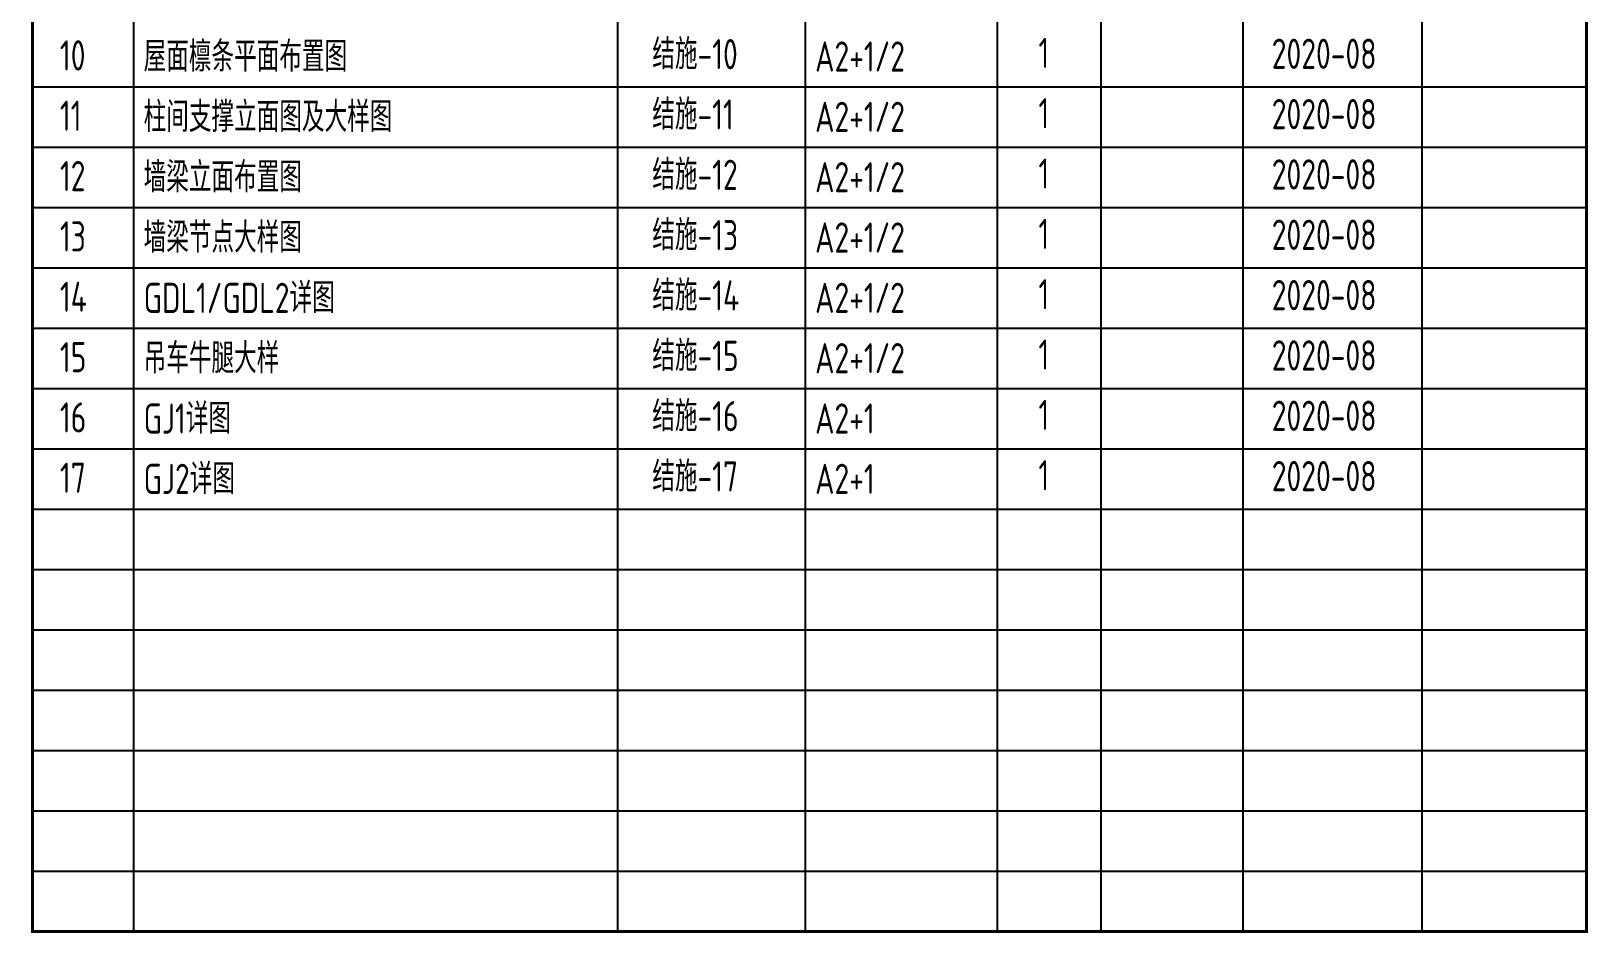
# Model space of a CAD drawing. Extents: x -2746917 to -971774, y -3334247 to -3250358.
# Drawn here: x -2603508 to -2551878, y -3334247 to -3304354 of the extents above; entities that cross this region are included whole.
import ezdxf

# ---------------------------------------------------------------- set-up
doc = ezdxf.new("R2010")
doc.units = 0
doc.header["$LTSCALE"] = 1000
doc.header["$MEASUREMENT"] = 0
doc.layers.get('0').update_dxf_attribs({"linetype": 'CONTINUOUS'})
doc.layers.add('TEXT', color=7, linetype='CONTINUOUS')
doc.styles.add('TSSD_Rein', font='Tssdeng.shx', dxfattribs={"width": 0.75, "bigfont": 'hztxt.shx'})

msp = doc.modelspace()

# ---------------------------------------------------------------- linework, layer by layer
for p, q in [((-2603457.99, -3275482.46), (-2603457.99, -3334196.52)), ((-2551928.17, -3275482.46), (-2551928.17, -3334196.52)), ((-2600110.6, -3282196.52), (-2600110.6, -3334196.52)), ((-2584063.74, -3282196.52), (-2584063.74, -3334196.52)), ((-2577841.46, -3282196.52), (-2577841.46, -3334196.52)), ((-2571470.8, -3282196.52), (-2571470.8, -3334196.52)), ((-2563317.85, -3282196.52), (-2563317.85, -3334196.52)), ((-2557381.71, -3282196.52), (-2557381.71, -3334196.52)), ((-2568027.18, -3284196.52), (-2568027.18, -3334196.52)), ((-2603457.99, -3306196.52), (-2551928.17, -3306196.52)), ((-2603457.99, -3308196.52), (-2551928.17, -3308196.52)), ((-2603457.99, -3310196.52), (-2551928.17, -3310196.52)), ((-2603457.99, -3312196.52), (-2551928.17, -3312196.52)), ((-2603457.99, -3314196.52), (-2551928.17, -3314196.52)), ((-2603457.99, -3316196.52), (-2551928.17, -3316196.52)), ((-2603457.99, -3318196.52), (-2551928.17, -3318196.52)), ((-2603457.99, -3320196.52), (-2551928.17, -3320196.52)), ((-2603457.99, -3322196.52), (-2551928.17, -3322196.52)), ((-2603457.99, -3324196.52), (-2551928.17, -3324196.52)), ((-2603457.99, -3326196.52), (-2551928.17, -3326196.52)), ((-2603457.99, -3328196.52), (-2551928.17, -3328196.52)), ((-2603457.99, -3330196.52), (-2551928.17, -3330196.52)), ((-2603457.99, -3332196.52), (-2551928.17, -3332196.52)), ((-2603457.99, -3334196.52), (-2551928.17, -3334196.52))]:
    msp.add_line(p, q)
at = {"color": 4, "const_width": 100}
msp.add_lwpolyline([(-2603457.99, -3275482.46), (-2551928.17, -3275482.46), (-2551928.17, -3334196.52), (-2603457.99, -3334196.52), (-2603457.99, -3275482.46)], dxfattribs=at)

# ---------------------------------------------------------------- texts
at = {"layer": 'TEXT', "style": 'TSSD_Rein', "width": 0.75}
for s, p in [('10', (-2602553.31, -3305659.57)), ('结施-10', (-2582907.65, -3305617.57)), ('1', (-2570099.85, -3305575.04)), ('2020-08', (-2562362.47, -3305604.43)), ('11', (-2602553.31, -3307659.57)), ('结施-11', (-2582907.65, -3307617.57)), ('1', (-2570099.85, -3307575.04)), ('2020-08', (-2562362.47, -3307604.43)), ('12', (-2602553.31, -3309659.57)), ('结施-12', (-2582907.65, -3309617.57)), ('1', (-2570099.85, -3309575.04)), ('2020-08', (-2562362.47, -3309604.43)), ('13', (-2602553.31, -3311659.57)), ('结施-13', (-2582907.65, -3311617.57)), ('1', (-2570099.85, -3311575.04)), ('2020-08', (-2562362.47, -3311604.43)), ('结施-14', (-2582907.65, -3313617.57)), ('14', (-2602553.31, -3313659.57)), ('1', (-2570099.85, -3313575.04)), ('2020-08', (-2562362.47, -3313604.43)), ('结施-15', (-2582907.65, -3315617.57)), ('1', (-2570099.85, -3315575.04)), ('2020-08', (-2562362.47, -3315604.43)), ('15', (-2602553.31, -3315659.57)), ('16', (-2602553.31, -3317659.57)), ('结施-16', (-2582907.65, -3317617.57)), ('1', (-2570099.85, -3317575.04)), ('2020-08', (-2562362.47, -3317604.43)), ('17', (-2602553.31, -3319659.57)), ('结施-17', (-2582907.65, -3319617.57)), ('1', (-2570099.85, -3319575.04)), ('2020-08', (-2562362.47, -3319604.43))]:
    msp.add_text(s, height=1000, dxfattribs=at).set_placement(p)
at = {"layer": 'TEXT', "char_height": 1000, "width": 21606.0606, "attachment_point": 4, "style": 'TSSD_Rein'}
for s, insert in [('屋面檩条平面布置图', (-2599777.27, -3305196.52)), ('A2+1/2', (-2577508.13, -3305196.52)), ('柱间支撑立面图及大样图', (-2599777.27, -3307196.52)), ('A2+1/2', (-2577508.13, -3307196.52)), ('墙梁立面布置图', (-2599777.27, -3309196.52)), ('A2+1/2', (-2577508.13, -3309196.52)), ('墙梁节点大样图', (-2599777.27, -3311196.52)), ('A2+1/2', (-2577508.13, -3311196.52)), ('GDL1/GDL2详图', (-2599777.27, -3313196.52)), ('A2+1/2', (-2577508.13, -3313196.52)), ('吊车牛腿大样', (-2599777.27, -3315196.52)), ('A2+1/2', (-2577508.13, -3315196.52)), ('GJ1详图', (-2599777.27, -3317196.52)), ('A2+1', (-2577508.13, -3317196.52)), ('GJ2详图', (-2599777.27, -3319196.52)), ('A2+1', (-2577508.13, -3319196.52))]:
    msp.add_mtext(s, dxfattribs=dict(at, insert=insert))

doc.saveas('drawing.dxf')
